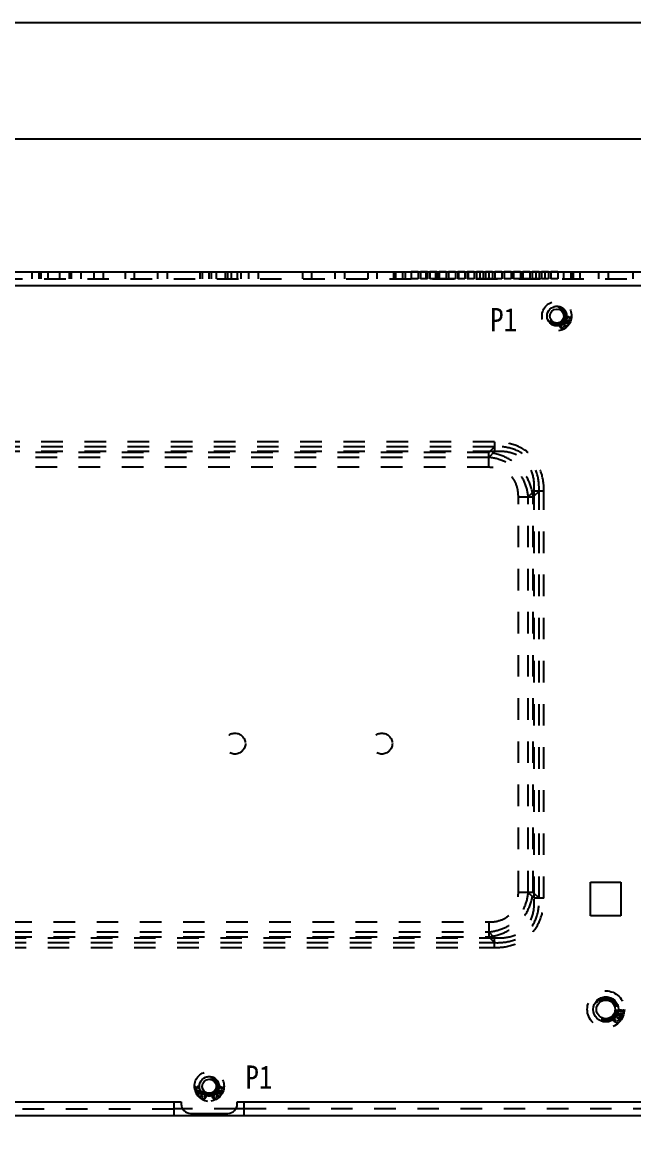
# Model space of a CAD drawing. Header units: millimetres. Extents: x -177 to 18421, y -5017 to 3255.
# Drawn here: x 14444 to 14574.9, y 2017.1 to 2259.5 of the extents above; entities that cross this region are included whole.
import ezdxf

# ---------------------------------------------------------------- set-up
doc = ezdxf.new("R2010")
doc.units = ezdxf.units.MM
doc.header["$LTSCALE"] = 46.255
doc.linetypes.add('HIDDEN', pattern=[0.2, 0.1, -0.1])
doc.layers.get('0').update_dxf_attribs({"linetype": 'CONTINUOUS'})
for name, color, linetype in [('02___PRT_ALL_AXES', 7, 'CONTINUOUS'), ('03___PRT_ALL_CURVES', 7, 'CONTINUOUS'), ('DEFAULT_2', 8, 'HIDDEN')]:
    doc.layers.add(name, color=color, linetype=linetype)
doc.styles.get("Standard").update_dxf_attribs({"font": 'txt', "width": 0.85})

msp = doc.modelspace()

# ---------------------------------------------------------------- linework, layer by layer
at = {"color": 7, "linetype": 'Continuous'}
for p, q in [((13724.839, 2259.458), (15274.839, 2259.458)), ((14478.317, 2026.521), (14476.508, 2026.521)), ((14491.508, 2026.521), (14489.699, 2026.521))]:
    msp.add_line(p, q, dxfattribs=at)
at = {"color": 3, "linetype": 'Continuous'}
for p, q in [((14185.908, 2206.021), (14642.108, 2206.021)), ((14638.408, 2203.021), (14189.608, 2203.021)), ((14350.008, 2028.021), (14478.008, 2028.021)), ((14476.508, 2025.021), (14476.508, 2028.021)), ((14478.008, 2028.021), (14478.008, 2027.521)), ((14490.008, 2028.021), (14618.008, 2028.021)), ((14490.008, 2027.521), (14490.008, 2028.021)), ((14491.508, 2025.021), (14491.508, 2028.021)), ((14638.408, 2025.021), (14189.608, 2025.021)), ((14480.008, 2025.521), (14488.008, 2025.521))]:
    msp.add_line(p, q, dxfattribs=at)
at = {"color": 7, "linetype": 'Continuous'}
msp.add_lwpolyline([(13749.839, 1184.458), (15249.839, 1184.458), (15249.839, 2234.458), (13749.839, 2234.458)], close=True, dxfattribs=at)
at = {"color": 3, "linetype": 'Continuous'}
for centre, start, end in [((14480.008, 2027.521), 180, 270), ((14488.008, 2027.521), 270, 0)]:
    msp.add_arc(centre, 2, start, end, dxfattribs=at)
at = {"layer": '02___PRT_ALL_AXES', "color": 8, "linetype": 'HIDDEN'}
for p, q in [((14527.258, 2206.021), (14527.258, 2204.521)), ((14528.758, 2206.021), (14527.258, 2206.021)), ((14528.758, 2206.021), (14528.758, 2204.521)), ((14529.258, 2206.021), (14529.258, 2204.521)), ((14530.758, 2206.021), (14529.258, 2206.021)), ((14530.758, 2206.021), (14530.758, 2204.521)), ((14531.258, 2206.021), (14531.258, 2204.521)), ((14532.758, 2206.021), (14531.258, 2206.021)), ((14532.758, 2206.021), (14532.758, 2204.521)), ((14533.258, 2206.021), (14533.258, 2204.521)), ((14534.758, 2206.021), (14533.258, 2206.021)), ((14534.758, 2206.021), (14534.758, 2204.521)), ((14536.758, 2206.021), (14535.258, 2206.021)), ((14535.258, 2206.021), (14535.258, 2204.521)), ((14536.758, 2206.021), (14536.758, 2204.521)), ((14538.758, 2206.021), (14537.258, 2206.021)), ((14537.258, 2206.021), (14537.258, 2204.521)), ((14538.758, 2206.021), (14538.758, 2204.521)), ((14540.758, 2206.021), (14539.258, 2206.021)), ((14539.258, 2206.021), (14539.258, 2204.521)), ((14540.758, 2206.021), (14540.758, 2204.521)), ((14542.758, 2206.021), (14541.258, 2206.021)), ((14541.258, 2206.021), (14541.258, 2204.521)), ((14542.758, 2206.021), (14542.758, 2204.521)), ((14544.758, 2206.021), (14543.258, 2206.021)), ((14543.258, 2206.021), (14543.258, 2204.521)), ((14544.758, 2206.021), (14544.758, 2204.521)), ((14546.758, 2206.021), (14545.258, 2206.021)), ((14545.258, 2206.021), (14545.258, 2204.521)), ((14546.758, 2206.021), (14546.758, 2204.521)), ((14548.758, 2206.021), (14547.258, 2206.021)), ((14547.258, 2206.021), (14547.258, 2204.521)), ((14548.758, 2206.021), (14548.758, 2204.521)), ((14550.758, 2206.021), (14549.258, 2206.021)), ((14549.258, 2206.021), (14549.258, 2204.521)), ((14550.758, 2206.021), (14550.758, 2204.521)), ((14552.758, 2206.021), (14551.258, 2206.021)), ((14551.258, 2206.021), (14551.258, 2204.521)), ((14552.758, 2206.021), (14552.758, 2204.521)), ((14554.758, 2206.021), (14553.258, 2206.021)), ((14553.258, 2206.021), (14553.258, 2204.521)), ((14554.758, 2206.021), (14554.758, 2204.521)), ((14556.758, 2206.021), (14555.258, 2206.021)), ((14555.258, 2206.021), (14555.258, 2204.521)), ((14556.758, 2206.021), (14556.758, 2204.521)), ((14558.758, 2206.021), (14557.258, 2206.021)), ((14557.258, 2206.021), (14557.258, 2204.521)), ((14558.758, 2206.021), (14558.758, 2204.521)), ((14528.758, 2204.521), (14527.258, 2204.521)), ((14530.758, 2204.521), (14529.258, 2204.521)), ((14532.758, 2204.521), (14531.258, 2204.521)), ((14534.758, 2204.521), (14533.258, 2204.521)), ((14536.758, 2204.521), (14535.258, 2204.521)), ((14538.758, 2204.521), (14537.258, 2204.521)), ((14540.758, 2204.521), (14539.258, 2204.521)), ((14542.758, 2204.521), (14541.258, 2204.521)), ((14544.758, 2204.521), (14543.258, 2204.521)), ((14546.758, 2204.521), (14545.258, 2204.521)), ((14548.758, 2204.521), (14547.258, 2204.521)), ((14550.758, 2204.521), (14549.258, 2204.521)), ((14552.758, 2204.521), (14551.258, 2204.521)), ((14554.758, 2204.521), (14553.258, 2204.521)), ((14556.758, 2204.521), (14555.258, 2204.521)), ((14558.758, 2204.521), (14557.258, 2204.521))]:
    msp.add_line(p, q, dxfattribs=at)
at = {"layer": '02___PRT_ALL_AXES', "color": 3, "linetype": 'Continuous'}
for p, q in [((14565.758, 2075.121), (14572.258, 2075.121)), ((14565.758, 2067.921), (14565.758, 2075.121)), ((14572.258, 2075.121), (14572.258, 2067.921)), ((14572.258, 2067.921), (14565.758, 2067.921))]:
    msp.add_line(p, q, dxfattribs=at)
at = {"layer": '02___PRT_ALL_AXES', "color": 8, "linetype": 'HIDDEN'}
for centre, radius in [((14558.508, 2196.521), 3.175), ((14558.508, 2196.521), 2.11), ((14558.508, 2196.521), 1.91), ((14569.008, 2047.821), 3.975), ((14569.008, 2047.821), 2.69), ((14569.008, 2047.821), 2.49), ((14484.008, 2031.321), 3.175), ((14484.008, 2031.321), 2.11), ((14484.008, 2031.321), 1.91)]:
    msp.add_circle(centre, radius, dxfattribs=at)
at = {"layer": '02___PRT_ALL_AXES', "color": 3, "linetype": 'Continuous'}
for centre, radius in [((14558.508, 2196.521), 2.1), ((14569.008, 2047.821), 2.7), ((14484.008, 2031.321), 2.1)]:
    msp.add_circle(centre, radius, dxfattribs=at)
at = {"layer": '02___PRT_ALL_AXES', "color": 7, "linetype": 'Continuous'}
for centre, radius in [((14558.508, 2196.521), 1.5), ((14569.008, 2047.821), 2), ((14484.008, 2031.321), 1.5)]:
    msp.add_circle(centre, radius, dxfattribs=at)
at = {"layer": '03___PRT_ALL_CURVES', "color": 8, "linetype": 'HIDDEN'}
msp.add_circle((14484.008, 2031.321), 2.1, dxfattribs=at)
at = {"layer": 'DEFAULT_2', "color": 8, "linetype": 'HIDDEN'}
for p, q in [((14446.008, 2206.021), (14446.008, 2204.521)), ((14447.508, 2206.021), (14447.508, 2204.521)), ((14448.008, 2204.521), (14448.008, 2206.021)), ((14449.508, 2204.521), (14449.508, 2206.021)), ((14452.008, 2204.521), (14452.008, 2206.021)), ((14454.008, 2206.021), (14454.008, 2204.521)), ((14454.508, 2204.521), (14454.508, 2206.021)), ((14456.508, 2206.021), (14456.508, 2204.521)), ((14459.308, 2206.021), (14459.308, 2204.521)), ((14461.308, 2206.021), (14461.308, 2204.521)), ((14466.008, 2206.021), (14466.008, 2204.521)), ((14468.008, 2204.521), (14468.008, 2206.021)), ((14473.008, 2204.521), (14473.008, 2206.021)), ((14475.008, 2206.021), (14475.008, 2204.521)), ((14482.008, 2206.021), (14482.008, 2204.521)), ((14482.508, 2206.021), (14482.508, 2204.521)), ((14484.008, 2204.521), (14484.008, 2206.021)), ((14484.508, 2204.521), (14484.508, 2206.021)), ((14485.508, 2206.021), (14485.508, 2204.521)), ((14487.508, 2204.521), (14487.508, 2206.021)), ((14488.008, 2204.521), (14488.008, 2206.021)), ((14488.758, 2204.521), (14488.758, 2206.021)), ((14490.008, 2206.021), (14490.008, 2204.521)), ((14490.758, 2206.021), (14490.758, 2204.521)), ((14492.508, 2204.521), (14492.508, 2206.021)), ((14494.508, 2206.021), (14494.508, 2204.521)), ((14504.008, 2206.021), (14504.008, 2204.521)), ((14506.008, 2204.521), (14506.008, 2206.021)), ((14511.008, 2204.521), (14511.008, 2206.021)), ((14513.008, 2206.021), (14513.008, 2204.521)), ((14518.008, 2206.021), (14518.008, 2204.521)), ((14520.008, 2204.521), (14520.008, 2206.021)), ((14523.508, 2206.021), (14523.508, 2204.521)), ((14524.008, 2204.521), (14524.008, 2206.021)), ((14525.508, 2204.521), (14525.508, 2206.021)), ((14526.008, 2206.021), (14526.008, 2204.521)), ((14530.508, 2204.521), (14530.508, 2206.021)), ((14531.258, 2206.021), (14531.258, 2204.521)), ((14532.508, 2206.021), (14532.508, 2204.521)), ((14533.258, 2204.521), (14533.258, 2206.021)), ((14537.508, 2204.521), (14537.508, 2206.021)), ((14539.508, 2206.021), (14539.508, 2204.521)), ((14542.008, 2206.021), (14542.008, 2204.521)), ((14544.008, 2204.521), (14544.008, 2206.021)), ((14549.008, 2204.521), (14549.008, 2206.021)), ((14551.008, 2206.021), (14551.008, 2204.521)), ((14554.008, 2206.021), (14554.008, 2204.521)), ((14555.258, 2206.021), (14555.258, 2204.521)), ((14556.008, 2204.521), (14556.008, 2206.021)), ((14560.008, 2204.521), (14560.008, 2206.021)), ((14561.508, 2206.021), (14561.508, 2204.521)), ((14561.758, 2206.021), (14561.758, 2204.521)), ((14562.008, 2206.021), (14562.008, 2204.521)), ((14563.508, 2204.521), (14563.508, 2206.021)), ((14567.508, 2204.521), (14567.508, 2206.021)), ((14569.508, 2206.021), (14569.508, 2204.521)), ((14574.808, 2206.021), (14574.808, 2204.521)), ((14189.608, 2204.521), (14638.408, 2204.521)), ((14560.486, 2195.598), (14560.543, 2195.695)), ((14561.167, 2194.989), (14560.486, 2195.598)), ((14560.543, 2195.695), (14561.397, 2195.203)), ((14560.668, 2196.26), (14560.674, 2196.322)), ((14560.682, 2196.195), (14560.668, 2196.26)), ((14560.674, 2196.322), (14560.701, 2196.369)), ((14560.74, 2196.139), (14560.682, 2196.195)), ((14561.364, 2195.135), (14560.689, 2195.524)), ((14560.689, 2195.524), (14561.284, 2194.979)), ((14560.701, 2196.369), (14560.749, 2196.414)), ((14560.821, 2196.092), (14560.74, 2196.139)), ((14560.749, 2196.414), (14560.838, 2196.455)), ((14560.801, 2196.308), (14560.793, 2196.234)), ((14560.793, 2196.234), (14560.811, 2196.194)), ((14560.827, 2196.343), (14560.801, 2196.308)), ((14560.811, 2196.194), (14560.85, 2196.165)), ((14560.883, 2196.073), (14560.821, 2196.092)), ((14560.873, 2196.376), (14560.827, 2196.343)), ((14560.838, 2196.455), (14560.924, 2196.458)), ((14560.85, 2196.165), (14560.891, 2196.148)), ((14560.938, 2196.382), (14560.873, 2196.376)), ((14560.891, 2196.148), (14560.883, 2196.073)), ((14560.924, 2196.458), (14561.009, 2196.449)), ((14560.98, 2196.377), (14560.938, 2196.382)), ((14561.042, 2196.358), (14560.98, 2196.377)), ((14561.009, 2196.449), (14561.092, 2196.428)), ((14561.08, 2196.316), (14561.042, 2196.358)), ((14561.061, 2195.62), (14561.119, 2195.784)), ((14561.161, 2195.584), (14561.061, 2195.62)), ((14561.098, 2196.277), (14561.08, 2196.316)), ((14561.09, 2196.202), (14561.098, 2196.277)), ((14561.104, 2196.138), (14561.09, 2196.202)), ((14561.092, 2196.428), (14561.172, 2196.369)), ((14561.141, 2196.083), (14561.104, 2196.138)), ((14561.119, 2195.784), (14561.22, 2195.749)), ((14561.22, 2196.025), (14561.141, 2196.083)), ((14561.22, 2195.749), (14561.161, 2195.584)), ((14561.172, 2196.369), (14561.209, 2196.315)), ((14561.209, 2196.315), (14561.225, 2196.263)), ((14561.225, 2196.263), (14561.217, 2196.188)), ((14561.217, 2196.188), (14561.232, 2196.136)), ((14561.302, 2195.991), (14561.22, 2196.025)), ((14561.232, 2196.136), (14561.271, 2196.095)), ((14561.271, 2196.095), (14561.332, 2196.063)), ((14561.408, 2195.979), (14561.302, 2195.991)), ((14561.332, 2196.063), (14561.395, 2196.056)), ((14561.395, 2196.056), (14561.461, 2196.074)), ((14561.407, 2196.369), (14561.415, 2196.444)), ((14561.469, 2196.35), (14561.407, 2196.369)), ((14561.495, 2195.995), (14561.408, 2195.979)), ((14561.415, 2196.444), (14561.498, 2196.422)), ((14561.461, 2196.074), (14561.507, 2196.107)), ((14561.529, 2196.306), (14561.469, 2196.35)), ((14561.585, 2196.036), (14561.495, 2195.995)), ((14561.498, 2196.422), (14561.6, 2196.374)), ((14561.507, 2196.107), (14561.534, 2196.155)), ((14561.545, 2196.254), (14561.529, 2196.306)), ((14561.534, 2196.155), (14561.545, 2196.254)), ((14561.633, 2196.081), (14561.585, 2196.036)), ((14561.6, 2196.374), (14561.657, 2196.305)), ((14561.66, 2196.14), (14561.633, 2196.081)), ((14561.657, 2196.305), (14561.671, 2196.242)), ((14559.176, 2194.285), (14559.19, 2194.383)), ((14559.196, 2194.202), (14559.176, 2194.285)), ((14559.19, 2194.383), (14559.221, 2194.441)), ((14559.211, 2194.162), (14559.196, 2194.202)), ((14559.255, 2194.088), (14559.211, 2194.162)), ((14559.221, 2194.441), (14559.283, 2194.489)), ((14559.302, 2194.038), (14559.255, 2194.088)), ((14559.284, 2194.351), (14559.265, 2194.298)), ((14559.265, 2194.298), (14559.265, 2194.229)), ((14559.265, 2194.229), (14559.281, 2194.19)), ((14559.281, 2194.19), (14559.336, 2194.12)), ((14559.283, 2194.489), (14559.329, 2194.507)), ((14559.334, 2194.394), (14559.284, 2194.351)), ((14559.766, 2193.72), (14559.302, 2194.038)), ((14559.329, 2194.507), (14559.418, 2194.52)), ((14559.38, 2194.413), (14559.334, 2194.394)), ((14559.336, 2194.12), (14559.859, 2193.757)), ((14559.446, 2194.417), (14559.38, 2194.413)), ((14559.418, 2194.52), (14559.48, 2194.499)), ((14559.441, 2193.589), (14559.766, 2193.72)), ((14559.478, 2193.498), (14559.441, 2193.589)), ((14559.497, 2194.391), (14559.446, 2194.417)), ((14559.48, 2194.499), (14559.559, 2194.439)), ((14559.544, 2194.341), (14559.497, 2194.391)), ((14559.602, 2194.364), (14559.544, 2194.341)), ((14559.559, 2194.439), (14559.602, 2194.364)), ((14559.859, 2193.757), (14559.895, 2193.665)), ((14559.891, 2194.193), (14560.039, 2194.286)), ((14559.947, 2194.103), (14559.891, 2194.193)), ((14559.943, 2194.796), (14559.95, 2194.861)), ((14559.965, 2194.7), (14559.943, 2194.796)), ((14560.095, 2194.196), (14559.947, 2194.103)), ((14559.95, 2194.861), (14559.998, 2194.937)), ((14560.015, 2194.63), (14559.965, 2194.7)), ((14559.998, 2194.937), (14560.017, 2194.954)), ((14560.044, 2194.599), (14560.015, 2194.63)), ((14560.017, 2194.954), (14560.095, 2194.999)), ((14560.063, 2194.851), (14560.032, 2194.793)), ((14560.032, 2194.793), (14560.034, 2194.736)), ((14560.034, 2194.736), (14560.06, 2194.673)), ((14560.039, 2194.286), (14560.095, 2194.196)), ((14560.112, 2194.546), (14560.044, 2194.599)), ((14560.06, 2194.673), (14560.089, 2194.642)), ((14560.099, 2194.886), (14560.063, 2194.851)), ((14560.089, 2194.642), (14560.166, 2194.597)), ((14560.095, 2194.999), (14560.16, 2195.003)), ((14560.159, 2194.913), (14560.099, 2194.886)), ((14560.174, 2194.517), (14560.112, 2194.546)), ((14560.215, 2194.908), (14560.159, 2194.913)), ((14560.16, 2195.003), (14560.255, 2194.976)), ((14560.166, 2194.597), (14560.214, 2194.584)), ((14560.254, 2194.505), (14560.174, 2194.517)), ((14560.214, 2194.584), (14560.297, 2194.605)), ((14560.278, 2194.879), (14560.215, 2194.908)), ((14560.238, 2194.431), (14560.254, 2194.505)), ((14560.264, 2194.367), (14560.238, 2194.431)), ((14560.243, 2195.175), (14560.299, 2195.273)), ((14561.097, 2194.683), (14560.243, 2195.175)), ((14560.255, 2194.976), (14560.323, 2194.922)), ((14560.314, 2194.297), (14560.264, 2194.367)), ((14560.323, 2194.922), (14560.278, 2194.879)), ((14560.297, 2194.605), (14560.334, 2194.639)), ((14560.299, 2195.273), (14561.167, 2194.989)), ((14560.372, 2194.236), (14560.314, 2194.297)), ((14560.356, 2194.543), (14560.316, 2194.476)), ((14560.316, 2194.476), (14560.319, 2194.419)), ((14560.319, 2194.419), (14560.359, 2194.34)), ((14560.334, 2194.639), (14560.392, 2194.577)), ((14560.392, 2194.577), (14560.356, 2194.543)), ((14560.359, 2194.34), (14560.418, 2194.279)), ((14560.425, 2194.198), (14560.372, 2194.236)), ((14560.418, 2194.279), (14560.456, 2194.256)), ((14560.488, 2194.169), (14560.425, 2194.198)), ((14560.456, 2194.256), (14560.504, 2194.243)), ((14561.234, 2194.892), (14560.465, 2195.134)), ((14560.465, 2195.134), (14561.14, 2194.745)), ((14560.544, 2194.164), (14560.488, 2194.169)), ((14560.504, 2194.243), (14560.536, 2194.245)), ((14560.536, 2194.245), (14560.596, 2194.272)), ((14560.61, 2194.168), (14560.544, 2194.164)), ((14560.596, 2194.272), (14560.651, 2194.324)), ((14560.66, 2194.186), (14560.61, 2194.168)), ((14560.651, 2194.324), (14560.681, 2194.382)), ((14560.653, 2194.503), (14560.698, 2194.546)), ((14560.673, 2194.463), (14560.653, 2194.503)), ((14560.685, 2194.415), (14560.673, 2194.463)), ((14560.681, 2194.382), (14560.685, 2194.415)), ((14560.698, 2194.546), (14560.733, 2194.491)), ((14560.733, 2194.491), (14560.759, 2194.427)), ((14560.755, 2194.305), (14560.733, 2194.256)), ((14560.761, 2194.371), (14560.755, 2194.305)), ((14560.759, 2194.427), (14560.761, 2194.371)), ((14545.144, 2169.564), (14282.872, 2169.564)), ((14545.144, 2169.564), (14545.144, 2167.443)), ((14545.144, 2168.503), (14282.872, 2168.503)), ((14545.144, 2167.443), (14282.872, 2167.443)), ((14543.902, 2167.261), (14284.115, 2167.261)), ((14545.144, 2168.503), (14543.902, 2167.261)), ((14545.144, 2167.443), (14543.902, 2166.2)), ((14543.902, 2166.2), (14543.902, 2167.261)), ((14543.902, 2166.2), (14284.115, 2166.2)), ((14543.902, 2164.079), (14284.115, 2164.079)), ((14543.902, 2164.079), (14543.902, 2166.2)), ((14550.266, 2157.715), (14552.387, 2157.715)), ((14550.266, 2072.928), (14550.266, 2157.715)), ((14553.63, 2158.958), (14552.387, 2157.717)), ((14552.387, 2072.926), (14552.387, 2157.717)), ((14552.387, 2157.715), (14553.448, 2157.715)), ((14554.69, 2158.958), (14553.448, 2157.717)), ((14553.448, 2072.926), (14553.448, 2157.717)), ((14553.63, 2071.685), (14553.63, 2158.958)), ((14555.751, 2158.957), (14553.63, 2158.957)), ((14554.69, 2071.685), (14554.69, 2158.958)), ((14555.751, 2071.685), (14555.751, 2158.957)), ((14550.266, 2072.928), (14552.387, 2072.928)), ((14552.387, 2072.928), (14553.448, 2072.928)), ((14553.63, 2071.685), (14552.387, 2072.926)), ((14554.69, 2071.685), (14553.448, 2072.926)), ((14555.751, 2071.685), (14553.63, 2071.685)), ((14284.115, 2066.564), (14543.902, 2066.564)), ((14543.902, 2066.564), (14543.902, 2064.443)), ((14282.872, 2063.2), (14545.145, 2063.2)), ((14282.872, 2062.139), (14545.145, 2062.139)), ((14284.115, 2064.443), (14543.904, 2064.443)), ((14284.115, 2063.382), (14543.904, 2063.382)), ((14543.902, 2064.443), (14543.902, 2063.382)), ((14545.145, 2063.2), (14543.904, 2064.443)), ((14545.145, 2062.139), (14543.904, 2063.382)), ((14545.144, 2061.079), (14545.144, 2063.2)), ((14282.872, 2061.079), (14545.144, 2061.079)), ((14571.972, 2047.559), (14571.977, 2047.622)), ((14571.988, 2047.495), (14571.972, 2047.559)), ((14571.977, 2047.622), (14572.002, 2047.67)), ((14572.002, 2047.67), (14572.048, 2047.716)), ((14572.048, 2047.716), (14572.137, 2047.76)), ((14572.104, 2047.612), (14572.098, 2047.537)), ((14572.098, 2047.537), (14572.117, 2047.498)), ((14572.128, 2047.647), (14572.104, 2047.612)), ((14572.174, 2047.681), (14572.128, 2047.647)), ((14572.137, 2047.76), (14572.223, 2047.765)), ((14572.238, 2047.689), (14572.174, 2047.681)), ((14572.223, 2047.765), (14572.308, 2047.759)), ((14572.281, 2047.686), (14572.238, 2047.689)), ((14572.343, 2047.668), (14572.281, 2047.686)), ((14572.308, 2047.759), (14572.392, 2047.74)), ((14572.383, 2047.628), (14572.343, 2047.668)), ((14572.401, 2047.589), (14572.383, 2047.628)), ((14572.392, 2047.74), (14572.473, 2047.683)), ((14572.395, 2047.514), (14572.401, 2047.589)), ((14572.412, 2047.45), (14572.395, 2047.514)), ((14572.473, 2047.683), (14572.511, 2047.63)), ((14572.511, 2047.63), (14572.528, 2047.579)), ((14572.528, 2047.579), (14572.523, 2047.504)), ((14572.708, 2047.69), (14572.714, 2047.765)), ((14572.77, 2047.673), (14572.708, 2047.69)), ((14572.714, 2047.765), (14572.797, 2047.746)), ((14572.831, 2047.63), (14572.77, 2047.673)), ((14572.797, 2047.746), (14572.901, 2047.7)), ((14572.849, 2047.579), (14572.831, 2047.63)), ((14572.841, 2047.479), (14572.849, 2047.579)), ((14572.901, 2047.7), (14572.959, 2047.633)), ((14572.959, 2047.633), (14572.975, 2047.57)), ((14570.803, 2045.364), (14570.815, 2045.429)), ((14570.818, 2045.266), (14570.803, 2045.364)), ((14570.815, 2045.429), (14570.86, 2045.492)), ((14570.862, 2045.193), (14570.818, 2045.266)), ((14570.86, 2045.492), (14570.899, 2045.524)), ((14570.889, 2045.16), (14570.862, 2045.193)), ((14570.953, 2045.102), (14570.889, 2045.16)), ((14570.899, 2045.524), (14570.98, 2045.563)), ((14570.902, 2045.362), (14570.9, 2045.305)), ((14570.9, 2045.305), (14570.921, 2045.24)), ((14570.937, 2045.418), (14570.902, 2045.362)), ((14570.921, 2045.24), (14570.947, 2045.207)), ((14570.975, 2045.449), (14570.937, 2045.418)), ((14570.947, 2045.207), (14571.021, 2045.157)), ((14571.013, 2045.068), (14570.953, 2045.102)), ((14571.037, 2045.472), (14570.975, 2045.449)), ((14570.98, 2045.563), (14571.045, 2045.561)), ((14571.021, 2045.157), (14571.628, 2044.966)), ((14571.093, 2045.463), (14571.037, 2045.472)), ((14571.045, 2045.561), (14571.138, 2045.527)), ((14571.153, 2045.43), (14571.093, 2045.463)), ((14571.138, 2045.527), (14571.201, 2045.469)), ((14571.201, 2045.469), (14571.153, 2045.43)), ((14571.392, 2046.036), (14571.434, 2046.098)), ((14571.866, 2045.712), (14571.392, 2046.036)), ((14571.434, 2046.098), (14572.078, 2046.021)), ((14571.516, 2045.369), (14571.636, 2045.496)), ((14571.593, 2045.296), (14571.516, 2045.369)), ((14572.028, 2045.949), (14571.575, 2046.002)), ((14571.575, 2046.002), (14571.908, 2045.774)), ((14571.713, 2045.423), (14571.593, 2045.296)), ((14571.636, 2045.496), (14571.713, 2045.423)), ((14571.657, 2046.433), (14571.699, 2046.537)), ((14572.574, 2046.064), (14571.657, 2046.433)), ((14571.699, 2046.537), (14572.598, 2046.378)), ((14571.795, 2045.609), (14571.866, 2045.712)), ((14571.9, 2045.536), (14571.795, 2045.609)), ((14571.839, 2046.885), (14571.881, 2046.99)), ((14572.598, 2046.378), (14571.839, 2046.885)), ((14571.881, 2046.99), (14572.798, 2046.621)), ((14572.677, 2046.292), (14571.882, 2046.423)), ((14571.882, 2046.423), (14572.607, 2046.132)), ((14571.971, 2045.64), (14571.9, 2045.536)), ((14571.908, 2045.774), (14572.028, 2045.949)), ((14572.215, 2045.472), (14571.971, 2045.64)), ((14572.048, 2047.44), (14571.988, 2047.495)), ((14572.183, 2045.949), (14572.013, 2045.701)), ((14572.013, 2045.701), (14572.259, 2045.533)), ((14572.13, 2047.396), (14572.048, 2047.44)), ((14572.774, 2046.549), (14572.05, 2046.841)), ((14572.05, 2046.841), (14572.715, 2046.385)), ((14572.078, 2046.021), (14572.183, 2045.949)), ((14572.117, 2047.498), (14572.157, 2047.47)), ((14572.193, 2047.379), (14572.13, 2047.396)), ((14572.157, 2047.47), (14572.199, 2047.454)), ((14572.199, 2047.454), (14572.193, 2047.379)), ((14572.408, 2046.96), (14572.451, 2047.129)), ((14572.511, 2046.934), (14572.408, 2046.96)), ((14572.45, 2047.397), (14572.412, 2047.45)), ((14572.531, 2047.34), (14572.45, 2047.397)), ((14572.451, 2047.129), (14572.554, 2047.103)), ((14572.554, 2047.103), (14572.511, 2046.934)), ((14572.523, 2047.504), (14572.54, 2047.452)), ((14572.614, 2047.309), (14572.531, 2047.34)), ((14572.54, 2047.452), (14572.579, 2047.412)), ((14572.579, 2047.412), (14572.641, 2047.382)), ((14572.72, 2047.3), (14572.614, 2047.309)), ((14572.641, 2047.382), (14572.705, 2047.377)), ((14572.705, 2047.377), (14572.77, 2047.397)), ((14572.807, 2047.319), (14572.72, 2047.3)), ((14572.77, 2047.397), (14572.816, 2047.431)), ((14572.896, 2047.362), (14572.807, 2047.319)), ((14572.816, 2047.431), (14572.841, 2047.479)), ((14572.942, 2047.408), (14572.896, 2047.362)), ((14572.968, 2047.468), (14572.942, 2047.408)), ((14571.551, 2044.903), (14571.013, 2045.068)), ((14571.279, 2044.681), (14571.551, 2044.903)), ((14571.343, 2044.604), (14571.279, 2044.681)), ((14571.628, 2044.966), (14571.691, 2044.888)), ((14480.86, 2031.105), (14480.846, 2031.042)), ((14480.856, 2030.94), (14480.884, 2030.881)), ((14480.917, 2031.174), (14480.86, 2031.105)), ((14480.884, 2030.881), (14480.931, 2030.836)), ((14481.019, 2031.222), (14480.917, 2031.174)), ((14480.931, 2030.836), (14481.021, 2030.795)), ((14480.972, 2031.054), (14480.988, 2031.106)), ((14480.983, 2030.955), (14480.972, 2031.054)), ((14481.009, 2030.907), (14480.983, 2030.955)), ((14480.988, 2031.106), (14481.048, 2031.15)), ((14481.056, 2030.874), (14481.009, 2030.907)), ((14481.102, 2031.244), (14481.019, 2031.222)), ((14481.021, 2030.795), (14481.109, 2030.779)), ((14481.048, 2031.15), (14481.11, 2031.169)), ((14481.122, 2030.856), (14481.056, 2030.874)), ((14481.11, 2031.169), (14481.102, 2031.244)), ((14481.109, 2030.779), (14481.214, 2030.791)), ((14481.185, 2030.863), (14481.122, 2030.856)), ((14481.246, 2030.895), (14481.185, 2030.863)), ((14481.214, 2030.791), (14481.296, 2030.825)), ((14481.284, 2030.936), (14481.246, 2030.895)), ((14481.3, 2030.988), (14481.284, 2030.936)), ((14481.308, 2031.115), (14481.292, 2031.063)), ((14481.292, 2031.063), (14481.3, 2030.988)), ((14481.296, 2030.825), (14481.376, 2030.883)), ((14481.397, 2030.584), (14481.297, 2030.549)), ((14481.345, 2031.169), (14481.308, 2031.115)), ((14481.424, 2031.228), (14481.345, 2031.169)), ((14481.376, 2030.883), (14481.413, 2030.938)), ((14481.456, 2030.42), (14481.397, 2030.584)), ((14481.413, 2030.938), (14481.427, 2031.002)), ((14481.419, 2031.077), (14481.436, 2031.116)), ((14481.427, 2031.002), (14481.419, 2031.077)), ((14481.508, 2031.249), (14481.424, 2031.228)), ((14481.436, 2031.116), (14481.475, 2031.158)), ((14481.475, 2031.158), (14481.537, 2031.177)), ((14481.592, 2031.258), (14481.508, 2031.249)), ((14481.537, 2031.177), (14481.579, 2031.182)), ((14481.579, 2031.182), (14481.644, 2031.176)), ((14481.678, 2031.255), (14481.592, 2031.258)), ((14481.667, 2030.965), (14481.626, 2030.948)), ((14481.626, 2030.948), (14481.634, 2030.873)), ((14481.634, 2030.873), (14481.696, 2030.892)), ((14481.644, 2031.176), (14481.69, 2031.143)), ((14481.706, 2030.994), (14481.667, 2030.965)), ((14481.768, 2031.214), (14481.678, 2031.255)), ((14481.69, 2031.143), (14481.715, 2031.108)), ((14481.696, 2030.892), (14481.776, 2030.939)), ((14481.723, 2031.034), (14481.706, 2030.994)), ((14481.715, 2031.108), (14481.723, 2031.034)), ((14481.816, 2031.169), (14481.768, 2031.214)), ((14481.776, 2030.939), (14481.834, 2030.995)), ((14481.842, 2031.122), (14481.816, 2031.169)), ((14481.834, 2030.995), (14481.849, 2031.06)), ((14481.849, 2031.06), (14481.842, 2031.122)), ((14486.168, 2031.06), (14486.174, 2031.122)), ((14486.182, 2030.995), (14486.168, 2031.06)), ((14486.174, 2031.122), (14486.201, 2031.169)), ((14486.24, 2030.939), (14486.182, 2030.995)), ((14486.201, 2031.169), (14486.249, 2031.214)), ((14486.321, 2030.892), (14486.24, 2030.939)), ((14486.249, 2031.214), (14486.338, 2031.255)), ((14486.301, 2031.108), (14486.293, 2031.034)), ((14486.293, 2031.034), (14486.311, 2030.994)), ((14486.327, 2031.143), (14486.301, 2031.108)), ((14486.311, 2030.994), (14486.35, 2030.965)), ((14486.383, 2030.873), (14486.321, 2030.892)), ((14486.373, 2031.176), (14486.327, 2031.143)), ((14486.338, 2031.255), (14486.424, 2031.258)), ((14486.35, 2030.965), (14486.391, 2030.948)), ((14486.438, 2031.182), (14486.373, 2031.176)), ((14486.391, 2030.948), (14486.383, 2030.873)), ((14486.424, 2031.258), (14486.509, 2031.249)), ((14486.48, 2031.177), (14486.438, 2031.182)), ((14486.542, 2031.158), (14486.48, 2031.177)), ((14486.509, 2031.249), (14486.592, 2031.228)), ((14486.58, 2031.116), (14486.542, 2031.158)), ((14486.561, 2030.42), (14486.619, 2030.584)), ((14486.598, 2031.077), (14486.58, 2031.116)), ((14486.59, 2031.002), (14486.598, 2031.077)), ((14486.604, 2030.938), (14486.59, 2031.002)), ((14486.592, 2031.228), (14486.672, 2031.169)), ((14486.641, 2030.883), (14486.604, 2030.938)), ((14486.619, 2030.584), (14486.72, 2030.549)), ((14486.72, 2030.825), (14486.641, 2030.883)), ((14486.672, 2031.169), (14486.709, 2031.115)), ((14486.709, 2031.115), (14486.725, 2031.063)), ((14486.725, 2031.063), (14486.717, 2030.988)), ((14486.717, 2030.988), (14486.732, 2030.936)), ((14486.802, 2030.791), (14486.72, 2030.825)), ((14486.732, 2030.936), (14486.771, 2030.895)), ((14486.771, 2030.895), (14486.832, 2030.863)), ((14486.908, 2030.779), (14486.802, 2030.791)), ((14486.832, 2030.863), (14486.895, 2030.856)), ((14486.895, 2030.856), (14486.961, 2030.874)), ((14486.907, 2031.169), (14486.915, 2031.244)), ((14486.969, 2031.15), (14486.907, 2031.169)), ((14486.995, 2030.795), (14486.908, 2030.779)), ((14486.915, 2031.244), (14486.998, 2031.222)), ((14486.961, 2030.874), (14487.007, 2030.907)), ((14487.029, 2031.106), (14486.969, 2031.15)), ((14487.085, 2030.836), (14486.995, 2030.795)), ((14486.998, 2031.222), (14487.1, 2031.174)), ((14487.007, 2030.907), (14487.034, 2030.955)), ((14487.045, 2031.054), (14487.029, 2031.106)), ((14487.034, 2030.955), (14487.045, 2031.054)), ((14487.133, 2030.881), (14487.085, 2030.836)), ((14487.1, 2031.174), (14487.157, 2031.105)), ((14487.16, 2030.94), (14487.133, 2030.881)), ((14487.157, 2031.105), (14487.171, 2031.042)), ((14481.974, 2030.495), (14481.12, 2030.003)), ((14481.152, 2029.935), (14481.827, 2030.324)), ((14481.827, 2030.324), (14481.233, 2029.779)), ((14481.283, 2029.692), (14482.052, 2029.934)), ((14481.297, 2030.549), (14481.356, 2030.384)), ((14481.35, 2029.789), (14482.03, 2030.398)), ((14482.218, 2030.073), (14481.35, 2029.789)), ((14481.356, 2030.384), (14481.456, 2030.42)), ((14482.052, 2029.934), (14481.377, 2029.545)), ((14481.42, 2029.483), (14482.274, 2029.975)), ((14481.758, 2029.227), (14481.755, 2029.171)), ((14481.755, 2029.171), (14481.762, 2029.105)), ((14481.783, 2029.291), (14481.758, 2029.227)), ((14481.762, 2029.105), (14481.783, 2029.056)), ((14481.818, 2029.346), (14481.783, 2029.291)), ((14481.864, 2029.303), (14481.818, 2029.346)), ((14481.832, 2029.215), (14481.843, 2029.263)), ((14481.836, 2029.182), (14481.832, 2029.215)), ((14481.866, 2029.124), (14481.836, 2029.182)), ((14481.843, 2029.263), (14481.864, 2029.303)), ((14481.857, 2028.986), (14481.907, 2028.968)), ((14481.921, 2029.072), (14481.866, 2029.124)), ((14481.907, 2028.968), (14481.973, 2028.964)), ((14481.98, 2029.045), (14481.921, 2029.072)), ((14481.973, 2028.964), (14482.029, 2028.969)), ((14482.03, 2030.398), (14481.974, 2030.495)), ((14482.013, 2029.043), (14481.98, 2029.045)), ((14482.061, 2029.056), (14482.013, 2029.043)), ((14482.029, 2028.969), (14482.091, 2028.998)), ((14482.099, 2029.079), (14482.061, 2029.056)), ((14482.091, 2028.998), (14482.144, 2029.036)), ((14482.158, 2029.14), (14482.099, 2029.079)), ((14482.183, 2029.439), (14482.125, 2029.377)), ((14482.125, 2029.377), (14482.161, 2029.343)), ((14482.144, 2029.036), (14482.203, 2029.097)), ((14482.198, 2029.219), (14482.158, 2029.14)), ((14482.161, 2029.343), (14482.2, 2029.276)), ((14482.219, 2029.405), (14482.183, 2029.439)), ((14482.262, 2029.776), (14482.194, 2029.722)), ((14482.194, 2029.722), (14482.239, 2029.679)), ((14482.2, 2029.276), (14482.198, 2029.219)), ((14482.203, 2029.097), (14482.253, 2029.167)), ((14482.274, 2029.975), (14482.218, 2030.073)), ((14482.303, 2029.384), (14482.219, 2029.405)), ((14482.239, 2029.679), (14482.301, 2029.708)), ((14482.253, 2029.167), (14482.279, 2029.231)), ((14482.357, 2029.803), (14482.262, 2029.776)), ((14482.263, 2029.305), (14482.343, 2029.317)), ((14482.279, 2029.231), (14482.263, 2029.305)), ((14482.301, 2029.708), (14482.358, 2029.713)), ((14482.351, 2029.397), (14482.303, 2029.384)), ((14482.343, 2029.317), (14482.405, 2029.346)), ((14482.427, 2029.442), (14482.351, 2029.397)), ((14482.422, 2029.799), (14482.357, 2029.803)), ((14482.358, 2029.713), (14482.418, 2029.686)), ((14482.405, 2029.346), (14482.473, 2029.399)), ((14482.418, 2029.686), (14482.454, 2029.651)), ((14482.478, 2029.086), (14482.421, 2028.996)), ((14482.421, 2028.996), (14482.57, 2028.903)), ((14482.5, 2029.754), (14482.422, 2029.799)), ((14482.457, 2029.473), (14482.427, 2029.442)), ((14482.454, 2029.651), (14482.485, 2029.593)), ((14482.483, 2029.536), (14482.457, 2029.473)), ((14482.473, 2029.399), (14482.502, 2029.43)), ((14482.626, 2028.993), (14482.478, 2029.086)), ((14482.485, 2029.593), (14482.483, 2029.536)), ((14482.518, 2029.737), (14482.5, 2029.754)), ((14482.502, 2029.43), (14482.552, 2029.5)), ((14482.567, 2029.661), (14482.518, 2029.737)), ((14482.552, 2029.5), (14482.574, 2029.596)), ((14482.574, 2029.596), (14482.567, 2029.661)), ((14482.57, 2028.903), (14482.626, 2028.993)), ((14482.658, 2028.557), (14482.621, 2028.465)), ((14483.181, 2028.92), (14482.658, 2028.557)), ((14482.751, 2028.52), (14483.215, 2028.838)), ((14483.076, 2028.389), (14482.751, 2028.52)), ((14482.958, 2029.239), (14482.915, 2029.164)), ((14482.915, 2029.164), (14482.973, 2029.141)), ((14483.036, 2029.299), (14482.958, 2029.239)), ((14482.973, 2029.141), (14483.02, 2029.191)), ((14483.02, 2029.191), (14483.071, 2029.217)), ((14483.099, 2029.32), (14483.036, 2029.299)), ((14483.039, 2028.298), (14483.076, 2028.389)), ((14483.071, 2029.217), (14483.137, 2029.213)), ((14483.188, 2029.307), (14483.099, 2029.32)), ((14483.137, 2029.213), (14483.183, 2029.194)), ((14483.236, 2028.99), (14483.181, 2028.92)), ((14483.183, 2029.194), (14483.233, 2029.151)), ((14483.234, 2029.289), (14483.188, 2029.307)), ((14483.215, 2028.838), (14483.262, 2028.888)), ((14483.233, 2029.151), (14483.252, 2029.098)), ((14483.296, 2029.241), (14483.234, 2029.289)), ((14483.252, 2029.029), (14483.236, 2028.99)), ((14483.252, 2029.098), (14483.252, 2029.029)), ((14483.262, 2028.888), (14483.305, 2028.962)), ((14483.326, 2029.183), (14483.296, 2029.241)), ((14483.305, 2028.962), (14483.321, 2029.002)), ((14483.321, 2029.002), (14483.341, 2029.085)), ((14483.341, 2029.085), (14483.326, 2029.183)), ((14484.676, 2029.085), (14484.69, 2029.183)), ((14484.696, 2029.002), (14484.676, 2029.085)), ((14484.69, 2029.183), (14484.721, 2029.241)), ((14484.711, 2028.962), (14484.696, 2029.002)), ((14484.755, 2028.888), (14484.711, 2028.962)), ((14484.721, 2029.241), (14484.783, 2029.289)), ((14484.802, 2028.838), (14484.755, 2028.888)), ((14484.784, 2029.151), (14484.765, 2029.098)), ((14484.765, 2029.098), (14484.765, 2029.029)), ((14484.765, 2029.029), (14484.781, 2028.99)), ((14484.781, 2028.99), (14484.836, 2028.92)), ((14484.783, 2029.289), (14484.829, 2029.307)), ((14484.834, 2029.194), (14484.784, 2029.151)), ((14485.266, 2028.52), (14484.802, 2028.838)), ((14484.829, 2029.307), (14484.918, 2029.32)), ((14484.88, 2029.213), (14484.834, 2029.194)), ((14484.836, 2028.92), (14485.359, 2028.557)), ((14484.946, 2029.217), (14484.88, 2029.213)), ((14484.918, 2029.32), (14484.98, 2029.299)), ((14484.941, 2028.389), (14485.266, 2028.52)), ((14484.978, 2028.298), (14484.941, 2028.389)), ((14484.997, 2029.191), (14484.946, 2029.217)), ((14484.98, 2029.299), (14485.059, 2029.239)), ((14485.044, 2029.141), (14484.997, 2029.191)), ((14485.102, 2029.164), (14485.044, 2029.141)), ((14485.059, 2029.239), (14485.102, 2029.164)), ((14485.359, 2028.557), (14485.395, 2028.465)), ((14485.391, 2028.993), (14485.539, 2029.086)), ((14485.447, 2028.903), (14485.391, 2028.993)), ((14485.443, 2029.596), (14485.45, 2029.661)), ((14485.465, 2029.5), (14485.443, 2029.596)), ((14485.595, 2028.996), (14485.447, 2028.903)), ((14485.45, 2029.661), (14485.498, 2029.737)), ((14485.515, 2029.43), (14485.465, 2029.5)), ((14485.498, 2029.737), (14485.517, 2029.754)), ((14485.544, 2029.399), (14485.515, 2029.43)), ((14485.517, 2029.754), (14485.595, 2029.799)), ((14485.563, 2029.651), (14485.532, 2029.593)), ((14485.532, 2029.593), (14485.534, 2029.536)), ((14485.534, 2029.536), (14485.56, 2029.473)), ((14485.539, 2029.086), (14485.595, 2028.996)), ((14485.612, 2029.346), (14485.544, 2029.399)), ((14485.56, 2029.473), (14485.589, 2029.442)), ((14485.599, 2029.686), (14485.563, 2029.651)), ((14485.589, 2029.442), (14485.666, 2029.397)), ((14485.595, 2029.799), (14485.66, 2029.803)), ((14485.659, 2029.713), (14485.599, 2029.686)), ((14485.674, 2029.317), (14485.612, 2029.346)), ((14485.715, 2029.708), (14485.659, 2029.713)), ((14485.66, 2029.803), (14485.755, 2029.776)), ((14485.666, 2029.397), (14485.714, 2029.384)), ((14485.754, 2029.305), (14485.674, 2029.317)), ((14485.714, 2029.384), (14485.797, 2029.405)), ((14485.778, 2029.679), (14485.715, 2029.708)), ((14485.738, 2029.231), (14485.754, 2029.305)), ((14485.764, 2029.167), (14485.738, 2029.231)), ((14485.743, 2029.975), (14485.799, 2030.073)), ((14486.597, 2029.483), (14485.743, 2029.975)), ((14485.755, 2029.776), (14485.823, 2029.722)), ((14485.814, 2029.097), (14485.764, 2029.167)), ((14485.823, 2029.722), (14485.778, 2029.679)), ((14485.797, 2029.405), (14485.834, 2029.439)), ((14485.799, 2030.073), (14486.667, 2029.789)), ((14485.872, 2029.036), (14485.814, 2029.097)), ((14485.856, 2029.343), (14485.816, 2029.276)), ((14485.816, 2029.276), (14485.819, 2029.219)), ((14485.819, 2029.219), (14485.859, 2029.14)), ((14485.834, 2029.439), (14485.892, 2029.377)), ((14485.892, 2029.377), (14485.856, 2029.343)), ((14485.859, 2029.14), (14485.918, 2029.079)), ((14485.925, 2028.998), (14485.872, 2029.036)), ((14485.918, 2029.079), (14485.956, 2029.056)), ((14485.988, 2028.969), (14485.925, 2028.998)), ((14485.956, 2029.056), (14486.004, 2029.043)), ((14486.734, 2029.692), (14485.965, 2029.934)), ((14485.965, 2029.934), (14486.64, 2029.545)), ((14485.986, 2030.398), (14486.043, 2030.495)), ((14486.667, 2029.789), (14485.986, 2030.398)), ((14486.044, 2028.964), (14485.988, 2028.969)), ((14486.004, 2029.043), (14486.036, 2029.045)), ((14486.036, 2029.045), (14486.096, 2029.072)), ((14486.043, 2030.495), (14486.897, 2030.003)), ((14486.11, 2028.968), (14486.044, 2028.964)), ((14486.096, 2029.072), (14486.151, 2029.124)), ((14486.16, 2028.986), (14486.11, 2028.968)), ((14486.151, 2029.124), (14486.181, 2029.182)), ((14486.153, 2029.303), (14486.198, 2029.346)), ((14486.173, 2029.263), (14486.153, 2029.303)), ((14486.185, 2029.215), (14486.173, 2029.263)), ((14486.181, 2029.182), (14486.185, 2029.215)), ((14486.864, 2029.935), (14486.189, 2030.324)), ((14486.189, 2030.324), (14486.784, 2029.779)), ((14486.198, 2029.346), (14486.233, 2029.291)), ((14486.233, 2029.291), (14486.259, 2029.227)), ((14486.255, 2029.105), (14486.233, 2029.056)), ((14486.261, 2029.171), (14486.255, 2029.105)), ((14486.259, 2029.227), (14486.261, 2029.171)), ((14486.661, 2030.384), (14486.561, 2030.42)), ((14486.72, 2030.549), (14486.661, 2030.384)), ((14351.508, 2026.521), (14476.508, 2026.521)), ((14489.699, 2026.521), (14478.317, 2026.521)), ((14616.508, 2026.521), (14491.508, 2026.521))]:
    msp.add_line(p, q, dxfattribs=at)
for centre, radius in [((14558.508, 2196.521), 1.8), ((14489.508, 2104.821), 2.25), ((14521.008, 2104.821), 2.25), ((14569.008, 2047.821), 2.3), ((14484.008, 2031.321), 1.8), ((14484.008, 2031.321), 1.5)]:
    msp.add_circle(centre, radius, dxfattribs=at)
msp.add_arc((14484.008, 2031.321), 3.175, 180, 0, dxfattribs=at)
for points, knots in [([(14555.751, 2158.957), (14555.751, 2160.366), (14555.386, 2163.209), (14553.168, 2166.98), (14549.396, 2169.199), (14546.553, 2169.564), (14545.144, 2169.564)], [0, 0, 0, 0, 0.2504669, 0.4999978, 0.7495305, 1, 1, 1, 1]), ([(14553.447, 2157.717), (14553.298, 2158.919), (14552.659, 2161.304), (14550.556, 2164.371), (14547.489, 2166.474), (14545.103, 2167.111), (14543.902, 2167.261)], [0, 0, 0, 0, 0.2496455, 0.4999959, 0.7503498, 1, 1, 1, 1]), ([(14554.69, 2158.958), (14554.736, 2160.244), (14554.51, 2162.853), (14552.556, 2166.37), (14549.039, 2168.324), (14546.431, 2168.549), (14545.144, 2168.503)], [0, 0, 0, 0, 0.2505766, 0.4999968, 0.7494203, 1, 1, 1, 1]), ([(14553.63, 2158.958), (14553.719, 2160.121), (14553.631, 2162.49), (14551.948, 2165.761), (14548.677, 2167.444), (14546.308, 2167.532), (14545.144, 2167.443)], [0, 0, 0, 0, 0.250603, 0.4999966, 0.7493936, 1, 1, 1, 1]), ([(14552.387, 2157.717), (14552.289, 2158.801), (14551.789, 2160.963), (14549.94, 2163.755), (14547.148, 2165.604), (14544.986, 2166.102), (14543.902, 2166.2)], [0, 0, 0, 0, 0.2499334, 0.4999957, 0.7500621, 1, 1, 1, 1]), ([(14550.266, 2157.715), (14550.266, 2158.559), (14550.047, 2160.265), (14548.714, 2162.527), (14546.453, 2163.86), (14544.746, 2164.079), (14543.902, 2164.079)], [0, 0, 0, 0, 0.2504154, 0.4999966, 0.7495814, 1, 1, 1, 1]), ([(14543.902, 2066.564), (14544.746, 2066.564), (14546.452, 2066.783), (14548.714, 2068.116), (14550.047, 2070.377), (14550.266, 2072.083), (14550.266, 2072.928)], [0, 0, 0, 0, 0.2504154, 0.4999966, 0.7495814, 1, 1, 1, 1]), ([(14543.904, 2064.443), (14544.988, 2064.541), (14547.15, 2065.041), (14549.941, 2066.889), (14551.79, 2069.681), (14552.289, 2071.843), (14552.387, 2072.926)], [0, 0, 0, 0, 0.2499333, 0.4999959, 0.7500623, 1, 1, 1, 1]), ([(14543.904, 2063.383), (14545.106, 2063.532), (14547.491, 2064.171), (14550.557, 2066.273), (14552.66, 2069.339), (14553.297, 2071.725), (14553.447, 2072.926)], [0, 0, 0, 0, 0.2496453, 0.4999957, 0.7503496, 1, 1, 1, 1]), ([(14545.144, 2061.079), (14546.553, 2061.079), (14549.396, 2061.444), (14553.167, 2063.662), (14555.386, 2067.434), (14555.751, 2070.277), (14555.751, 2071.685)], [0, 0, 0, 0, 0.2504669, 0.4999978, 0.7495305, 1, 1, 1, 1]), ([(14545.145, 2063.2), (14546.308, 2063.111), (14548.677, 2063.199), (14551.948, 2064.882), (14553.631, 2068.153), (14553.719, 2070.522), (14553.63, 2071.685)], [0, 0, 0, 0, 0.250603, 0.4999966, 0.7493936, 1, 1, 1, 1]), ([(14545.145, 2062.139), (14546.431, 2062.093), (14549.04, 2062.32), (14552.557, 2064.274), (14554.511, 2067.79), (14554.736, 2070.399), (14554.69, 2071.685)], [0, 0, 0, 0, 0.2505766, 0.4999968, 0.7494203, 1, 1, 1, 1])]:
    msp.add_open_spline(points, degree=3, knots=knots, dxfattribs=at)

# ---------------------------------------------------------------- texts
at = {"color": 2, "linetype": 'Continuous', "char_height": 5, "width": 8.5, "attachment_point": 1, "line_spacing_factor": 0.9}
for insert in [(14544.221, 2198.261), (14491.771, 2035.8)]:
    msp.add_mtext('P1', dxfattribs=dict(at, insert=insert))

doc.saveas('drawing.dxf')
